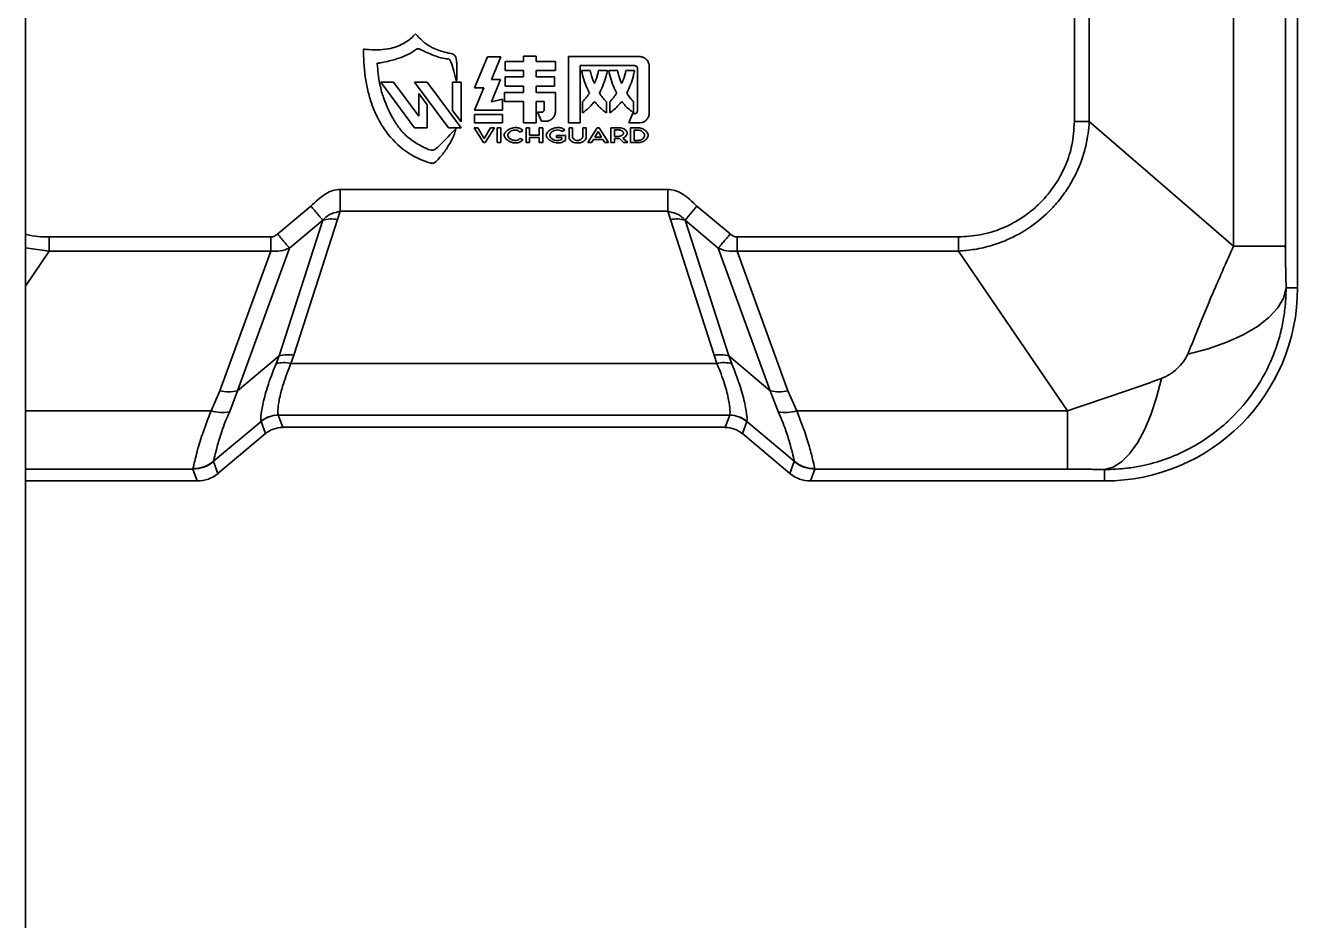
# Model space of a CAD drawing. Header units: millimetres. Extents: x 0 to 420, y 0 to 297.
# Drawn here: x 86.097 to 87.283, y 150.646 to 151.481 of the extents above; entities that cross this region are included whole.
import ezdxf

# ---------------------------------------------------------------- set-up
doc = ezdxf.new("R2010")
doc.units = ezdxf.units.MM

msp = doc.modelspace()

# ---------------------------------------------------------------- linework, layer by layer
at = {"color": 7, "linetype": 'Continuous', "lineweight": 35}
for p, q in [((86.097, 143.5922), (86.097, 160.4022)), ((87.0751, 151.391), (87.0751, 151.5936)), ((87.089, 151.391), (87.089, 151.5936)), ((87.2235, 151.2749), (87.2235, 151.5232)), ((87.2718, 151.5023), (87.2718, 151.2749)), ((87.2832, 151.2361), (87.2832, 151.5065)), ((86.5158, 151.4224), (86.5278, 151.4515)), ((86.5278, 151.4515), (86.5404, 151.4515)), ((86.5404, 151.4515), (86.5316, 151.4302)), ((86.5614, 151.452), (86.5733, 151.452)), ((86.5614, 151.4471), (86.5614, 151.452)), ((86.5733, 151.452), (86.5733, 151.4471)), ((86.6033, 151.4517), (86.6693, 151.4517)), ((86.6033, 151.3899), (86.6033, 151.4517)), ((86.5444, 151.4387), (86.5444, 151.4471)), ((86.5444, 151.4471), (86.5614, 151.4471)), ((86.5614, 151.4387), (86.5444, 151.4387)), ((86.5614, 151.4326), (86.5614, 151.4387)), ((86.5733, 151.4471), (86.5913, 151.4471)), ((86.5733, 151.4387), (86.5733, 151.4326)), ((86.5913, 151.4387), (86.5733, 151.4387)), ((86.5913, 151.4471), (86.5913, 151.4387)), ((86.6144, 151.4432), (86.6144, 151.3899)), ((86.6649, 151.4432), (86.6144, 151.4432)), ((86.6156, 151.4385), (86.6237, 151.4385)), ((86.6314, 151.4385), (86.6396, 151.4385)), ((86.641, 151.4385), (86.6492, 151.4385)), ((86.6568, 151.4385), (86.665, 151.4385)), ((86.6676, 151.401), (86.6676, 151.4405)), ((86.6787, 151.4423), (86.6787, 151.3992)), ((86.4283, 151.4279), (86.4401, 151.4279)), ((86.4598, 151.3853), (86.4283, 151.4279)), ((86.4401, 151.4279), (86.4638, 151.396)), ((86.4598, 151.4279), (86.4717, 151.4279)), ((86.4914, 151.3853), (86.4598, 151.4279)), ((86.4717, 151.4279), (86.5032, 151.3853)), ((86.4953, 151.4279), (86.5032, 151.4279)), ((86.4953, 151.4013), (86.4953, 151.4279)), ((86.5032, 151.4279), (86.5032, 151.3907)), ((86.5401, 151.4302), (86.5316, 151.4094)), ((86.5316, 151.4302), (86.5401, 151.4302)), ((86.5445, 151.4326), (86.5614, 151.4326)), ((86.5445, 151.4239), (86.5445, 151.4326)), ((86.5733, 151.4326), (86.5905, 151.4326)), ((86.5905, 151.4326), (86.5905, 151.4239)), ((86.4638, 151.4173), (86.4717, 151.4066)), ((86.4638, 151.396), (86.4638, 151.4173)), ((86.5246, 151.4224), (86.5158, 151.4224)), ((86.5158, 151.4016), (86.5246, 151.4224)), ((86.5437, 151.4181), (86.5614, 151.4181)), ((86.5437, 151.4097), (86.5437, 151.4181)), ((86.5614, 151.4239), (86.5445, 151.4239)), ((86.5614, 151.4181), (86.5614, 151.4239)), ((86.5733, 151.4239), (86.5733, 151.4181)), ((86.5905, 151.4239), (86.5733, 151.4239)), ((86.5733, 151.4181), (86.5913, 151.4181)), ((86.5913, 151.4181), (86.5913, 151.4007)), ((86.4717, 151.4066), (86.4717, 151.3853)), ((86.5032, 151.3907), (86.4953, 151.4013)), ((86.5418, 151.4016), (86.5158, 151.4016)), ((86.5316, 151.4094), (86.5418, 151.4118)), ((86.5418, 151.4118), (86.5418, 151.4016)), ((86.5614, 151.4097), (86.5437, 151.4097)), ((86.5614, 151.3899), (86.5614, 151.4097)), ((86.5733, 151.4097), (86.5733, 151.3899)), ((86.5806, 151.4097), (86.5733, 151.4097)), ((86.5806, 151.4021), (86.5806, 151.4097)), ((86.6165, 151.3992), (86.6165, 151.4094)), ((86.6387, 151.4094), (86.6387, 151.3992)), ((86.6419, 151.3992), (86.6419, 151.4094)), ((86.6641, 151.4094), (86.6641, 151.3992)), ((86.5158, 151.3975), (86.5418, 151.3975)), ((86.5158, 151.3899), (86.5158, 151.3975)), ((86.5418, 151.3899), (86.5158, 151.3899)), ((86.5418, 151.3975), (86.5418, 151.3899)), ((86.5733, 151.3899), (86.5614, 151.3899)), ((86.5745, 151.3997), (86.578, 151.3997)), ((86.5782, 151.3913), (86.5745, 151.3997)), ((86.582, 151.3913), (86.5782, 151.3913)), ((86.6144, 151.3899), (86.6033, 151.3899)), ((86.6596, 151.3899), (86.6631, 151.3984)), ((86.6693, 151.3899), (86.6596, 151.3899)), ((86.6631, 151.3984), (86.6649, 151.3984)), ((87.0751, 151.391), (87.089, 151.391)), ((87.089, 151.391), (87.2235, 151.2749)), ((86.4717, 151.3853), (86.4598, 151.3853)), ((86.5032, 151.3853), (86.4914, 151.3853)), ((86.5155, 151.3853), (86.519, 151.3853)), ((86.5241, 151.3714), (86.5155, 151.3853)), ((86.519, 151.3853), (86.5249, 151.3754)), ((86.5249, 151.3754), (86.5307, 151.3853)), ((86.5343, 151.3853), (86.5257, 151.3714)), ((86.5307, 151.3853), (86.5343, 151.3853)), ((86.5369, 151.3853), (86.5402, 151.3853)), ((86.5369, 151.3714), (86.5369, 151.3853)), ((86.5402, 151.3853), (86.5402, 151.3714)), ((86.5609, 151.3828), (86.5584, 151.3812)), ((86.5639, 151.3853), (86.567, 151.3853)), ((86.5639, 151.3714), (86.5639, 151.3853)), ((86.567, 151.3853), (86.567, 151.3784)), ((86.567, 151.3784), (86.5762, 151.3784)), ((86.5762, 151.3853), (86.5794, 151.3853)), ((86.5762, 151.3784), (86.5762, 151.3853)), ((86.5794, 151.3853), (86.5794, 151.3714)), ((86.5921, 151.3782), (86.6005, 151.3782)), ((86.5921, 151.3762), (86.5921, 151.3782)), ((86.5999, 151.3834), (86.5978, 151.3818)), ((86.6005, 151.3782), (86.6005, 151.3733)), ((86.6039, 151.3853), (86.6071, 151.3853)), ((86.6039, 151.377), (86.6039, 151.3853)), ((86.6071, 151.3853), (86.6071, 151.3775)), ((86.6169, 151.3853), (86.62, 151.3853)), ((86.6169, 151.3775), (86.6169, 151.3853)), ((86.62, 151.3853), (86.62, 151.377)), ((86.6215, 151.3714), (86.6302, 151.3853)), ((86.6279, 151.3764), (86.6311, 151.3819)), ((86.6302, 151.3853), (86.6319, 151.3853)), ((86.6311, 151.3819), (86.6343, 151.3764)), ((86.6319, 151.3853), (86.6406, 151.3714)), ((86.643, 151.3853), (86.651, 151.3853)), ((86.643, 151.3714), (86.643, 151.3853)), ((86.6463, 151.3772), (86.6463, 151.3832)), ((86.6463, 151.3832), (86.6505, 151.3832)), ((86.65, 151.3772), (86.6463, 151.3772)), ((86.6613, 151.3853), (86.6684, 151.3853)), ((86.6613, 151.3714), (86.6613, 151.3853)), ((86.6645, 151.3735), (86.6645, 151.3831)), ((86.6645, 151.3831), (86.6684, 151.3831)), ((86.5257, 151.3714), (86.5241, 151.3714)), ((86.5402, 151.3714), (86.5369, 151.3714)), ((86.5584, 151.3754), (86.5609, 151.3739)), ((86.567, 151.3714), (86.5639, 151.3714)), ((86.567, 151.3763), (86.567, 151.3714)), ((86.5762, 151.3763), (86.567, 151.3763)), ((86.5762, 151.3714), (86.5762, 151.3763)), ((86.5794, 151.3714), (86.5762, 151.3714)), ((86.5973, 151.3762), (86.5921, 151.3762)), ((86.5973, 151.3744), (86.5973, 151.3762)), ((86.6249, 151.3714), (86.6215, 151.3714)), ((86.6267, 151.3744), (86.6249, 151.3714)), ((86.6354, 151.3744), (86.6267, 151.3744)), ((86.6343, 151.3764), (86.6279, 151.3764)), ((86.6373, 151.3714), (86.6354, 151.3744)), ((86.6406, 151.3714), (86.6373, 151.3714)), ((86.6463, 151.3714), (86.643, 151.3714)), ((86.6463, 151.3752), (86.6463, 151.3714)), ((86.6501, 151.3752), (86.6463, 151.3752)), ((86.6548, 151.3714), (86.651, 151.3752)), ((86.6542, 151.3757), (86.6587, 151.3714)), ((86.6587, 151.3714), (86.6548, 151.3714)), ((86.669, 151.3714), (86.6613, 151.3714)), ((86.6687, 151.3735), (86.6645, 151.3735)), ((86.3904, 151.3278), (86.3904, 151.3074)), ((86.3904, 151.3278), (86.696, 151.3278)), ((86.696, 151.3278), (86.696, 151.3074)), ((86.3323, 151.2863), (86.3632, 151.3123)), ((86.3904, 151.3074), (86.388, 151.2997)), ((86.3904, 151.3074), (86.696, 151.3074)), ((86.6984, 151.2997), (86.696, 151.3074)), ((86.7232, 151.3123), (86.7122, 151.2992)), ((86.7232, 151.3123), (86.7541, 151.2863)), ((86.3335, 151.1727), (86.3742, 151.2992)), ((86.3433, 151.2732), (86.3742, 151.2992)), ((86.388, 151.2997), (86.3473, 151.1732)), ((86.7391, 151.1732), (86.6984, 151.2997)), ((86.7122, 151.2992), (86.7431, 151.2732)), ((86.7529, 151.1727), (86.7122, 151.2992)), ((86.1193, 151.2836), (86.1193, 151.2704)), ((86.1193, 151.2836), (86.3258, 151.2836)), ((86.3258, 151.2704), (86.3258, 151.2836)), ((86.7606, 151.2836), (86.9671, 151.2836)), ((86.9671, 151.2836), (86.9671, 151.2704)), ((86.097, 151.2734), (86.1193, 151.2704)), ((86.1193, 151.2704), (86.097, 151.2377)), ((86.1193, 151.2704), (86.3258, 151.2704)), ((86.2784, 151.1401), (86.3258, 151.2704)), ((86.3433, 151.2732), (86.2948, 151.1402)), ((86.7431, 151.2732), (86.7915, 151.1402)), ((86.7606, 151.2704), (86.9671, 151.2704)), ((86.7606, 151.2704), (86.808, 151.1401)), ((86.9671, 151.2704), (87.0686, 151.1215)), ((87.2235, 151.2749), (87.2718, 151.2749)), ((87.2725, 151.2361), (87.2832, 151.2361)), ((86.2948, 151.1402), (86.3335, 151.1727)), ((86.3307, 151.1654), (86.3335, 151.1727)), ((86.3473, 151.1732), (86.3446, 151.1657)), ((86.3446, 151.1657), (86.7418, 151.1657)), ((86.7418, 151.1657), (86.7391, 151.1732)), ((86.7915, 151.1402), (86.7529, 151.1727)), ((86.7529, 151.1727), (86.7557, 151.1654)), ((86.2702, 151.1215), (86.2784, 151.1401)), ((86.2948, 151.1402), (86.2875, 151.1207)), ((86.7915, 151.1402), (86.7989, 151.1207)), ((86.808, 151.1401), (86.8162, 151.1215)), ((86.097, 151.1215), (86.2702, 151.1215)), ((86.3327, 151.1175), (86.7537, 151.1175)), ((86.3327, 151.1175), (86.3327, 151.1174)), ((86.3369, 151.1061), (86.3327, 151.1174)), ((86.7495, 151.1061), (86.7537, 151.1174)), ((86.7537, 151.1175), (86.7537, 151.1174)), ((86.8162, 151.1215), (87.0686, 151.1215)), ((87.0686, 151.1215), (87.0686, 151.0672)), ((86.2725, 151.0745), (86.3167, 151.1116)), ((86.3167, 151.1116), (86.3166, 151.1117)), ((86.3208, 151.1002), (86.3167, 151.1116)), ((86.3369, 151.1061), (86.7495, 151.1061)), ((86.7656, 151.1002), (86.7697, 151.1116)), ((86.7697, 151.1117), (86.7697, 151.1116)), ((86.7697, 151.1116), (86.8139, 151.0745)), ((86.2765, 151.0631), (86.3208, 151.1002)), ((86.7656, 151.1002), (86.8098, 151.0631)), ((86.2725, 151.0742), (86.2725, 151.0745)), ((86.2765, 151.0631), (86.2725, 151.0742)), ((86.8139, 151.0742), (86.8098, 151.0631)), ((86.8139, 151.0745), (86.8139, 151.0742)), ((86.2532, 151.0672), (86.097, 151.0672)), ((86.2532, 151.0672), (86.2532, 151.0676)), ((86.2532, 151.0672), (86.2573, 151.0561)), ((86.8332, 151.0672), (86.8291, 151.0561)), ((86.8331, 151.0676), (86.8332, 151.0672)), ((87.0686, 151.0672), (86.8332, 151.0672)), ((87.1032, 151.0667), (87.1032, 151.0561)), ((86.097, 151.0561), (86.2573, 151.0561)), ((86.8291, 151.0561), (87.1032, 151.0561))]:
    msp.add_line(p, q, dxfattribs=at)
at = {"color": 7, "linetype": 'Continuous', "lineweight": 35, "flags": 128}
for points in [[(87.1809, 151.1744), (87.1998, 151.1794), (87.2171, 151.1854), (87.2325, 151.1923), (87.2457, 151.2001), (87.2565, 151.2085), (87.2647, 151.2174), (87.27, 151.2266), (87.2725, 151.2361)], [(87.1563, 151.1516), (87.1518, 151.134), (87.1465, 151.1179), (87.1404, 151.1037), (87.1338, 151.0915), (87.1266, 151.0815), (87.119, 151.074), (87.1112, 151.069), (87.1032, 151.0667)]]:
    msp.add_lwpolyline(points, dxfattribs=at)
at = {"color": 7, "linetype": 'Continuous', "lineweight": 35}
for centre, radius, start, end in [((86.3823, 151.2701), 0.0302, 79.2033, 105.5504), ((86.7041, 151.2701), 0.0302, 74.4498, 100.7965), ((87.1032, 151.2361), 0.18, 270, 0), ((86.3382, 151.1372), 0.0292, 77.3355, 105.0062), ((86.3416, 151.1436), 0.0302, 79.2034, 105.5503), ((86.7448, 151.1436), 0.0302, 74.4497, 100.7966), ((86.7482, 151.1372), 0.0292, 74.9938, 102.6645), ((86.2863, 151.1755), 0.0363, 257.3368, 283.5701), ((86.8001, 151.1755), 0.0363, 256.4299, 282.6632), ((86.2803, 151.1529), 0.033, 252.1572, 282.5019), ((86.3327, 151.0925), 0.025, 90.0933, 129.9643), ((86.3328, 151.0924), 0.025, 90.0586, 129.9414), ((86.7537, 151.0925), 0.025, 50.0357, 89.9067), ((86.7536, 151.0924), 0.025, 50.0586, 89.9414), ((86.8061, 151.1529), 0.033, 257.4981, 287.8428), ((86.2533, 151.0976), 0.03, 269.859, 309.7499), ((86.2532, 151.0972), 0.03, 270.0586, 309.9414), ((86.8331, 151.0976), 0.03, 230.2501, 270.141), ((86.8332, 151.0972), 0.03, 230.0586, 269.9414)]:
    msp.add_arc(centre, radius, start, end, dxfattribs=at)
for centre, major_axis, start_param, end_param in [((86.3369, 151.081), (-0.0086, 0.0235), 5.934618, 6.631752), ((86.7495, 151.081), (-0.0086, -0.0235), 2.793026, 3.49016), ((86.2573, 151.0861), (-0.0103, 0.0282), 2.793026, 3.49016), ((86.8291, 151.0861), (-0.0103, -0.0282), 5.934618, 6.631752)]:
    msp.add_ellipse(centre, major_axis=major_axis, ratio=0.998448, start_param=start_param, end_param=end_param, dxfattribs=at)
for points, knots in [([(86.4124, 151.4586), (86.414, 151.4584), (86.4224, 151.4577), (86.4333, 151.4579), (86.4465, 151.4618), (86.4547, 151.4665), (86.4594, 151.4714), (86.4608, 151.4729)], [0, 0, 0, 0, 0.095059, 0.477947, 0.614031, 0.878763, 1, 1, 1, 1]), ([(86.4608, 151.4729), (86.4619, 151.4717), (86.4667, 151.4661), (86.4767, 151.4588), (86.4868, 151.4561), (86.4913, 151.4549)], [0, 0, 0, 0, 0.1389856, 0.6119172, 1, 1, 1, 1]), ([(86.4122, 151.4561), (86.4122, 151.4563), (86.4122, 151.4567), (86.4123, 151.4575), (86.4123, 151.4582), (86.4124, 151.4586)], [0, 0, 0, 0, 0.252501, 0.504816, 1, 1, 1, 1]), ([(86.4741, 151.3525), (86.4725, 151.3531), (86.4646, 151.3557), (86.4494, 151.3636), (86.4353, 151.3779), (86.4262, 151.3926), (86.4208, 151.4044), (86.4169, 151.4168), (86.4131, 151.434), (86.4126, 151.4472), (86.4122, 151.4561)], [0, 0, 0, 0, 0.0386496, 0.194338, 0.3927059, 0.4931491, 0.5935436, 0.6938955, 0.7942112, 1, 1, 1, 1]), ([(86.4618, 151.4586), (86.4604, 151.4576), (86.4566, 151.4549), (86.4495, 151.4515), (86.4396, 151.4482), (86.4324, 151.4467), (86.4281, 151.4458)], [0, 0, 0, 0, 0.137822, 0.39048, 0.642641, 1, 1, 1, 1]), ([(86.4649, 151.4585), (86.4644, 151.4586), (86.4637, 151.4589), (86.4627, 151.4589), (86.4622, 151.4588), (86.4619, 151.4587), (86.4618, 151.4586)], [0, 0, 0, 0, 0.465921, 0.719479, 0.884635, 1, 1, 1, 1]), ([(86.4916, 151.4494), (86.4899, 151.4495), (86.4852, 151.4501), (86.4762, 151.4531), (86.4692, 151.4564), (86.4649, 151.4585)], [0, 0, 0, 0, 0.177002, 0.501951, 1, 1, 1, 1]), ([(86.4913, 151.4549), (86.493, 151.4547), (86.495, 151.4544), (86.4972, 151.4531), (86.4981, 151.4518), (86.4992, 151.4472), (86.4995, 151.4392), (86.4993, 151.432), (86.4991, 151.4283)], [0, 0, 0, 0, 0.160025, 0.196998, 0.234195, 0.311686, 0.649476, 1, 1, 1, 1]), ([(86.4938, 151.4468), (86.4936, 151.4472), (86.4933, 151.448), (86.4926, 151.4488), (86.492, 151.4493), (86.4917, 151.4493), (86.4916, 151.4494)], [0, 0, 0, 0, 0.4140445, 0.7491204, 0.8856781, 1, 1, 1, 1]), ([(86.6693, 151.4517), (86.6704, 151.4516), (86.6725, 151.4514), (86.6754, 151.4497), (86.6775, 151.4473), (86.6786, 151.4446), (86.6787, 151.4429), (86.6787, 151.4423)], [0, 0, 0, 0, 0.220827, 0.440436, 0.651052, 0.864309, 1, 1, 1, 1]), ([(86.4281, 151.4458), (86.4277, 151.4458), (86.427, 151.4456), (86.426, 151.4455), (86.4253, 151.4454), (86.425, 151.4454)], [0, 0, 0, 0, 0.400257, 0.699592, 1, 1, 1, 1]), ([(86.425, 151.4454), (86.4252, 151.4438), (86.4256, 151.4388), (86.4264, 151.4315), (86.4279, 151.4238), (86.429, 151.4194), (86.4296, 151.4172)], [0, 0, 0, 0, 0.174669, 0.524102, 0.761562, 1, 1, 1, 1]), ([(86.4991, 151.4283), (86.4987, 151.4299), (86.4978, 151.4332), (86.4961, 151.4393), (86.4947, 151.4438), (86.4938, 151.4468)], [0, 0, 0, 0, 0.261065, 0.522123, 1, 1, 1, 1]), ([(86.6229, 151.4176), (86.6222, 151.4191), (86.6202, 151.4231), (86.6175, 151.4301), (86.6162, 151.4357), (86.6156, 151.4385)], [0, 0, 0, 0, 0.225098, 0.610129, 1, 1, 1, 1]), ([(86.6237, 151.4385), (86.6241, 151.4368), (86.6247, 151.434), (86.6262, 151.43), (86.6271, 151.4277), (86.6276, 151.4265)], [0, 0, 0, 0, 0.397021, 0.698347, 1, 1, 1, 1]), ([(86.6276, 151.4265), (86.6282, 151.428), (86.6293, 151.4308), (86.6306, 151.4347), (86.6311, 151.4372), (86.6314, 151.4385)], [0, 0, 0, 0, 0.396668, 0.697235, 1, 1, 1, 1]), ([(86.6396, 151.4385), (86.6393, 151.4368), (86.6383, 151.4324), (86.636, 151.4254), (86.6335, 151.4202), (86.6323, 151.4176)], [0, 0, 0, 0, 0.225279, 0.610555, 1, 1, 1, 1]), ([(86.6483, 151.4176), (86.6475, 151.4191), (86.6456, 151.4231), (86.6429, 151.4301), (86.6416, 151.4357), (86.641, 151.4385)], [0, 0, 0, 0, 0.225097, 0.610128, 1, 1, 1, 1]), ([(86.6492, 151.4385), (86.6496, 151.4368), (86.6502, 151.434), (86.6516, 151.43), (86.6525, 151.4277), (86.653, 151.4265)], [0, 0, 0, 0, 0.397481, 0.698479, 1, 1, 1, 1]), ([(86.653, 151.4265), (86.6536, 151.428), (86.6548, 151.4307), (86.6561, 151.4347), (86.6566, 151.4372), (86.6568, 151.4385)], [0, 0, 0, 0, 0.395845, 0.696793, 1, 1, 1, 1]), ([(86.665, 151.4385), (86.6646, 151.4368), (86.6637, 151.4324), (86.6614, 151.4254), (86.6589, 151.4202), (86.6577, 151.4176)], [0, 0, 0, 0, 0.22528, 0.610558, 1, 1, 1, 1]), ([(86.6676, 151.4405), (86.6676, 151.4408), (86.6676, 151.4415), (86.6671, 151.4423), (86.6664, 151.4428), (86.6656, 151.4431), (86.6651, 151.4432), (86.6649, 151.4432)], [0, 0, 0, 0, 0.215909, 0.431679, 0.642748, 0.836136, 1, 1, 1, 1]), ([(86.4296, 151.4172), (86.4302, 151.4156), (86.4329, 151.4077), (86.4376, 151.397), (86.4448, 151.3857), (86.4538, 151.3752), (86.4641, 151.3691), (86.4725, 151.3652), (86.4751, 151.3643), (86.4772, 151.3644), (86.4802, 151.3658), (86.4872, 151.3728), (86.4935, 151.3793), (86.4984, 151.3844)], [0, 0, 0, 0, 0.0481692, 0.2413794, 0.3378802, 0.4339156, 0.6397005, 0.6757973, 0.7018074, 0.7183687, 0.7348884, 0.7963552, 1, 1, 1, 1]), ([(86.6165, 151.4094), (86.6176, 151.4106), (86.6193, 151.4125), (86.6214, 151.4153), (86.6224, 151.4168), (86.6229, 151.4176)], [0, 0, 0, 0, 0.482099, 0.740834, 1, 1, 1, 1]), ([(86.6323, 151.4176), (86.6332, 151.4162), (86.6347, 151.414), (86.6369, 151.4114), (86.6381, 151.4101), (86.6387, 151.4094)], [0, 0, 0, 0, 0.48414, 0.741719, 1, 1, 1, 1]), ([(86.6419, 151.4094), (86.643, 151.4107), (86.6448, 151.4125), (86.6468, 151.4153), (86.6478, 151.4168), (86.6483, 151.4176)], [0, 0, 0, 0, 0.484106, 0.741689, 1, 1, 1, 1]), ([(86.6577, 151.4176), (86.6586, 151.4162), (86.6601, 151.4141), (86.6623, 151.4114), (86.6635, 151.4101), (86.6641, 151.4094)], [0, 0, 0, 0, 0.481223, 0.740091, 1, 1, 1, 1]), ([(86.578, 151.3997), (86.5783, 151.3998), (86.5789, 151.3998), (86.5797, 151.4002), (86.5803, 151.4008), (86.5806, 151.4014), (86.5806, 151.4019), (86.5806, 151.4021)], [0, 0, 0, 0, 0.2727578, 0.4578419, 0.6443533, 0.8508999, 1, 1, 1, 1]), ([(86.5913, 151.4007), (86.5912, 151.3996), (86.591, 151.3975), (86.5894, 151.3947), (86.587, 151.3926), (86.5844, 151.3915), (86.5827, 151.3914), (86.582, 151.3913)], [0, 0, 0, 0, 0.218278, 0.435149, 0.644163, 0.864466, 1, 1, 1, 1]), ([(86.6276, 151.4099), (86.6266, 151.4086), (86.6245, 151.4059), (86.6208, 151.4023), (86.6179, 151.4002), (86.6165, 151.3992)], [0, 0, 0, 0, 0.3221678, 0.6583639, 1, 1, 1, 1]), ([(86.6387, 151.3992), (86.6373, 151.4002), (86.6346, 151.4022), (86.6309, 151.4058), (86.6287, 151.4085), (86.6276, 151.4099)], [0, 0, 0, 0, 0.323845, 0.659773, 1, 1, 1, 1]), ([(86.653, 151.4099), (86.652, 151.4086), (86.6498, 151.4059), (86.6462, 151.4023), (86.6433, 151.4002), (86.6419, 151.3992)], [0, 0, 0, 0, 0.323586, 0.659323, 1, 1, 1, 1]), ([(86.6641, 151.3992), (86.6628, 151.4002), (86.66, 151.4022), (86.6563, 151.4058), (86.6541, 151.4085), (86.653, 151.4099)], [0, 0, 0, 0, 0.3225082, 0.6590596, 1, 1, 1, 1]), ([(86.6649, 151.3984), (86.6652, 151.3984), (86.6659, 151.3985), (86.6668, 151.3989), (86.6673, 151.3997), (86.6676, 151.4004), (86.6676, 151.4008), (86.6676, 151.401)], [0, 0, 0, 0, 0.23459, 0.4696301, 0.6836997, 0.8787885, 1, 1, 1, 1]), ([(86.6787, 151.3992), (86.6786, 151.3981), (86.6784, 151.396), (86.6767, 151.3932), (86.6744, 151.3911), (86.6717, 151.39), (86.67, 151.3899), (86.6693, 151.3899)], [0, 0, 0, 0, 0.217033, 0.432668, 0.640579, 0.859649, 1, 1, 1, 1]), ([(86.9671, 151.2836), (86.9738, 151.284), (86.9877, 151.2847), (87.0085, 151.2912), (87.025, 151.3001), (87.0371, 151.3094), (87.0479, 151.3196), (87.0585, 151.3332), (87.0676, 151.3508), (87.0738, 151.37), (87.0746, 151.3837), (87.0751, 151.391)], [0, 0, 0, 0, 0.120461, 0.246403, 0.382818, 0.450919, 0.519058, 0.644752, 0.756806, 0.869265, 1, 1, 1, 1]), ([(86.9671, 151.2704), (86.9721, 151.2708), (86.9825, 151.2716), (86.9977, 151.2752), (87.0154, 151.2816), (87.0347, 151.2923), (87.0516, 151.3067), (87.0637, 151.3209), (87.0719, 151.3333), (87.08, 151.3492), (87.0867, 151.3684), (87.0883, 151.3837), (87.089, 151.391)], [0, 0, 0, 0, 0.080728, 0.166845, 0.247263, 0.380655, 0.517772, 0.598864, 0.677745, 0.754478, 0.883127, 1, 1, 1, 1]), ([(86.4984, 151.3844), (86.498, 151.3828), (86.4967, 151.3779), (86.4927, 151.3704), (86.4871, 151.3616), (86.4824, 151.3565), (86.48, 151.3539)], [0, 0, 0, 0, 0.1388678, 0.4177217, 0.7063331, 1, 1, 1, 1]), ([(86.5609, 151.3739), (86.5599, 151.3731), (86.558, 151.3717), (86.5544, 151.371), (86.5505, 151.3715), (86.5473, 151.373), (86.5449, 151.375), (86.5438, 151.3765), (86.5434, 151.378), (86.5435, 151.3793), (86.5443, 151.3809), (86.5463, 151.383), (86.5497, 151.3848), (86.5538, 151.3857), (86.5575, 151.385), (86.5597, 151.3838), (86.5607, 151.3829), (86.5609, 151.3828)], [0, 0, 0, 0, 0.08519, 0.168963, 0.246186, 0.360946, 0.418211, 0.462463, 0.491745, 0.521214, 0.557381, 0.617071, 0.720017, 0.827682, 0.905205, 0.982624, 1, 1, 1, 1]), ([(86.5584, 151.3812), (86.5578, 151.3817), (86.5566, 151.3827), (86.5544, 151.3833), (86.5519, 151.3831), (86.5496, 151.3822), (86.5479, 151.3808), (86.5471, 151.3797), (86.5468, 151.3786), (86.5468, 151.3776), (86.5474, 151.3765), (86.5487, 151.3751), (86.551, 151.3738), (86.5537, 151.3733), (86.5561, 151.3737), (86.5575, 151.3746), (86.5582, 151.3752), (86.5584, 151.3754)], [0, 0, 0, 0, 0.079836, 0.158698, 0.232948, 0.337554, 0.41275, 0.456024, 0.489191, 0.522624, 0.56103, 0.622793, 0.723203, 0.826712, 0.901133, 0.975506, 1, 1, 1, 1]), ([(86.6005, 151.3733), (86.599, 151.3725), (86.5963, 151.3711), (86.5915, 151.3711), (86.5876, 151.3725), (86.5848, 151.3744), (86.5833, 151.3761), (86.5827, 151.3774), (86.5826, 151.3786), (86.583, 151.3799), (86.5841, 151.3816), (86.5868, 151.3837), (86.5905, 151.3853), (86.5947, 151.3856), (86.5978, 151.3848), (86.5993, 151.3838), (86.5999, 151.3834)], [0, 0, 0, 0, 0.120432, 0.213162, 0.331684, 0.413005, 0.455865, 0.488872, 0.514902, 0.540892, 0.583063, 0.658706, 0.781016, 0.867724, 0.954736, 1, 1, 1, 1]), ([(86.5978, 151.3818), (86.5971, 151.3822), (86.5957, 151.383), (86.5932, 151.3834), (86.5906, 151.3829), (86.5885, 151.3819), (86.587, 151.3806), (86.5862, 151.3796), (86.5859, 151.3786), (86.586, 151.3776), (86.5865, 151.3765), (86.5879, 151.375), (86.5901, 151.3738), (86.5929, 151.3731), (86.5953, 151.3735), (86.5967, 151.3742), (86.5973, 151.3744)], [0, 0, 0, 0, 0.08987, 0.176538, 0.263027, 0.362446, 0.423179, 0.470099, 0.500982, 0.532068, 0.57022, 0.633522, 0.742023, 0.836258, 0.931198, 1, 1, 1, 1]), ([(86.62, 151.377), (86.62, 151.3765), (86.6199, 151.3755), (86.6191, 151.374), (86.6177, 151.3725), (86.6155, 151.3715), (86.6123, 151.3711), (86.6091, 151.3713), (86.6064, 151.3723), (86.6049, 151.3738), (86.604, 151.3755), (86.6039, 151.3765), (86.6039, 151.377)], [0, 0, 0, 0, 0.057396, 0.142461, 0.228893, 0.320305, 0.471061, 0.658867, 0.756094, 0.853964, 0.944424, 1, 1, 1, 1]), ([(86.6071, 151.3775), (86.6071, 151.3772), (86.6072, 151.3764), (86.6079, 151.3752), (86.6091, 151.3742), (86.6108, 151.3734), (86.6126, 151.3733), (86.6142, 151.3739), (86.6156, 151.3748), (86.6165, 151.3759), (86.6168, 151.3769), (86.6168, 151.3774), (86.6169, 151.3775)], [0, 0, 0, 0, 0.075155, 0.16832, 0.291124, 0.415852, 0.54785, 0.661465, 0.788026, 0.890381, 0.967538, 1, 1, 1, 1]), ([(86.6505, 151.3832), (86.6509, 151.3832), (86.6517, 151.3831), (86.6525, 151.3828), (86.6531, 151.3824), (86.6535, 151.3822), (86.6538, 151.3819), (86.6542, 151.3814), (86.6546, 151.3809), (86.6547, 151.3804), (86.6547, 151.3801), (86.6547, 151.3797), (86.6545, 151.3794), (86.6542, 151.379), (86.6539, 151.3787), (86.6535, 151.3784), (86.6532, 151.3782), (86.6528, 151.378), (86.6525, 151.3778), (86.6521, 151.3776), (86.6517, 151.3775), (86.6513, 151.3774), (86.6509, 151.3773), (86.6505, 151.3772), (86.6501, 151.3772), (86.65, 151.3772)], [0, 0, 0, 0, 0.104931, 0.188559, 0.230252, 0.271948, 0.313654, 0.355384, 0.425825, 0.468883, 0.490273, 0.510955, 0.563746, 0.591003, 0.644663, 0.671402, 0.698138, 0.751654, 0.778385, 0.805115, 0.858613, 0.885344, 0.912077, 0.955815, 1, 1, 1, 1]), ([(86.651, 151.3853), (86.6518, 151.3852), (86.6537, 151.385), (86.6558, 151.3839), (86.6573, 151.3825), (86.658, 151.3814), (86.6582, 151.3804), (86.658, 151.3792), (86.6572, 151.3778), (86.656, 151.3765), (86.6548, 151.3759), (86.6542, 151.3757)], [0, 0, 0, 0, 0.1479738, 0.3534631, 0.4502059, 0.5301426, 0.5919075, 0.6536295, 0.7509391, 0.887099, 1, 1, 1, 1]), ([(86.6684, 151.3853), (86.6692, 151.3852), (86.6714, 151.385), (86.6743, 151.3835), (86.6764, 151.3816), (86.6774, 151.3799), (86.6778, 151.3785), (86.6775, 151.377), (86.6766, 151.3752), (86.6745, 151.3732), (86.6718, 151.3717), (86.6697, 151.3714), (86.669, 151.3714)], [0, 0, 0, 0, 0.103068, 0.272975, 0.380129, 0.450745, 0.504132, 0.557726, 0.630958, 0.750137, 0.907593, 1, 1, 1, 1]), ([(86.6684, 151.3831), (86.669, 151.3831), (86.6704, 151.3829), (86.6723, 151.3818), (86.6737, 151.3805), (86.6743, 151.3793), (86.6745, 151.3783), (86.6743, 151.3772), (86.6736, 151.3759), (86.6722, 151.3747), (86.6704, 151.3737), (86.6692, 151.3736), (86.6687, 151.3735)], [0, 0, 0, 0, 0.107522, 0.269023, 0.38047, 0.452163, 0.50862, 0.565188, 0.646662, 0.775363, 0.910485, 1, 1, 1, 1]), ([(86.651, 151.3752), (86.6509, 151.3752), (86.6508, 151.3752), (86.6505, 151.3752), (86.6503, 151.3752), (86.6501, 151.3752)], [0, 0, 0, 0, 0.253407, 0.506797, 1, 1, 1, 1]), ([(86.48, 151.3539), (86.4795, 151.3534), (86.4786, 151.3526), (86.477, 151.3521), (86.4755, 151.3521), (86.4746, 151.3524), (86.4741, 151.3525)], [0, 0, 0, 0, 0.319453, 0.543111, 0.766311, 1, 1, 1, 1]), ([(86.3632, 151.3123), (86.3676, 151.3164), (86.3737, 151.3223), (86.3834, 151.3271), (86.3882, 151.3276), (86.3904, 151.3278)], [0, 0, 0, 0, 0.5586189, 0.7893395, 1, 1, 1, 1]), ([(86.696, 151.3278), (86.6982, 151.3276), (86.7029, 151.3271), (86.7127, 151.3224), (86.7188, 151.3165), (86.7232, 151.3123)], [0, 0, 0, 0, 0.209288, 0.438923, 1, 1, 1, 1]), ([(86.3632, 151.3123), (86.3643, 151.311), (86.3665, 151.3084), (86.3696, 151.3047), (86.3723, 151.3014), (86.3736, 151.2999), (86.3742, 151.2992)], [0, 0, 0, 0, 0.245848, 0.5, 0.754152, 1, 1, 1, 1]), ([(86.3742, 151.2992), (86.3755, 151.3004), (86.3779, 151.3028), (86.3834, 151.3059), (86.3877, 151.3068), (86.3904, 151.3074)], [0, 0, 0, 0, 0.294463, 0.547852, 1, 1, 1, 1]), ([(86.696, 151.3074), (86.6987, 151.3068), (86.703, 151.3059), (86.7085, 151.3028), (86.7109, 151.3004), (86.7122, 151.2992)], [0, 0, 0, 0, 0.452149, 0.705537, 1, 1, 1, 1]), ([(86.097, 151.2861), (86.0975, 151.286), (86.1046, 151.2837), (86.1122, 151.2836), (86.1193, 151.2836)], [0, 0, 0, 0, 0.060009, 1, 1, 1, 1]), ([(86.3323, 151.2863), (86.3313, 151.2855), (86.3298, 151.2845), (86.3275, 151.2837), (86.3263, 151.2836), (86.3258, 151.2836)], [0, 0, 0, 0, 0.521782, 0.769325, 1, 1, 1, 1]), ([(86.3323, 151.2863), (86.3333, 151.285), (86.3355, 151.2824), (86.3386, 151.2787), (86.3413, 151.2755), (86.3426, 151.2739), (86.3433, 151.2732)], [0, 0, 0, 0, 0.245849, 0.500001, 0.754152, 1, 1, 1, 1]), ([(86.7431, 151.2732), (86.7438, 151.2739), (86.745, 151.2755), (86.7478, 151.2787), (86.7508, 151.2824), (86.753, 151.285), (86.7541, 151.2863)], [0, 0, 0, 0, 0.245847, 0.499999, 0.754151, 1, 1, 1, 1]), ([(86.7606, 151.2836), (86.76, 151.2836), (86.7589, 151.2837), (86.7566, 151.2845), (86.7551, 151.2855), (86.7541, 151.2863)], [0, 0, 0, 0, 0.232062, 0.478453, 1, 1, 1, 1]), ([(86.7606, 151.2704), (86.7606, 151.2724), (86.7606, 151.2763), (86.7606, 151.2812), (86.7606, 151.2836)], [0, 0, 0, 0, 0.506963, 1, 1, 1, 1]), ([(86.3258, 151.2704), (86.3288, 151.2702), (86.335, 151.2699), (86.3405, 151.2721), (86.3433, 151.2732)], [0, 0, 0, 0, 0.487848, 1, 1, 1, 1]), ([(86.7431, 151.2732), (86.7457, 151.2721), (86.7511, 151.2699), (86.7573, 151.2702), (86.7606, 151.2704)], [0, 0, 0, 0, 0.466493, 1, 1, 1, 1]), ([(87.1809, 151.1744), (87.1835, 151.1808), (87.1885, 151.1932), (87.196, 151.2116), (87.2028, 151.228), (87.2095, 151.2434), (87.2163, 151.2589), (87.221, 151.2694), (87.2235, 151.2749)], [0, 0, 0, 0, 0.191169, 0.37068, 0.538766, 0.672129, 0.825955, 1, 1, 1, 1]), ([(87.2718, 151.2728), (87.2718, 151.2733), (87.2717, 151.274), (87.2717, 151.2747), (87.2716, 151.2749), (87.2716, 151.2749)], [0, 0, 0, 0, 0.56153, 0.792581, 1, 1, 1, 1]), ([(87.2718, 151.2749), (87.2718, 151.2745), (87.2718, 151.2709), (87.272, 151.2575), (87.2723, 151.2453), (87.2725, 151.2361)], [0, 0, 0, 0, 0.030601, 0.265216, 1, 1, 1, 1]), ([(87.2725, 151.2361), (87.2723, 151.2295), (87.2719, 151.2183), (87.2693, 151.202), (87.2656, 151.187), (87.2583, 151.1664), (87.2455, 151.1422), (87.2272, 151.1195), (87.2083, 151.1026), (87.1903, 151.0902), (87.1738, 151.0817), (87.1598, 151.0762), (87.1489, 151.0728), (87.1371, 151.07), (87.1219, 151.0673), (87.1102, 151.067), (87.1032, 151.0667)], [0, 0, 0, 0, 0.0739659, 0.1262093, 0.185583, 0.2486291, 0.3721472, 0.493376, 0.5749275, 0.6569554, 0.7394589, 0.7837418, 0.826761, 0.8685165, 0.9206239, 1, 1, 1, 1]), ([(86.3166, 151.1117), (86.3165, 151.1128), (86.3162, 151.1151), (86.3181, 151.1265), (86.322, 151.1429), (86.3277, 151.1578), (86.3307, 151.1654)], [0, 0, 0, 0, 0.247443, 0.48656, 0.74027, 1, 1, 1, 1]), ([(86.3446, 151.1657), (86.342, 151.1591), (86.3368, 151.1459), (86.3335, 151.1313), (86.332, 151.1208), (86.3325, 151.1187), (86.3327, 151.1175)], [0, 0, 0, 0, 0.249344, 0.499045, 0.737295, 1, 1, 1, 1]), ([(86.7537, 151.1175), (86.7539, 151.1187), (86.7543, 151.1208), (86.7529, 151.1313), (86.7496, 151.1459), (86.7444, 151.1591), (86.7418, 151.1657)], [0, 0, 0, 0, 0.262701, 0.501004, 0.750686, 1, 1, 1, 1]), ([(86.7557, 151.1654), (86.7585, 151.1582), (86.7641, 151.1438), (86.7682, 151.1271), (86.7702, 151.1153), (86.7699, 151.1129), (86.7697, 151.1117)], [0, 0, 0, 0, 0.247618, 0.49308, 0.751102, 1, 1, 1, 1]), ([(87.1563, 151.1516), (87.1588, 151.1527), (87.1641, 151.1551), (87.1711, 151.1607), (87.1771, 151.1671), (87.1797, 151.1721), (87.1809, 151.1744)], [0, 0, 0, 0, 0.2422942, 0.5093656, 0.7715671, 1, 1, 1, 1]), ([(87.0686, 151.1215), (87.0833, 151.1264), (87.1126, 151.1361), (87.1418, 151.1464), (87.1563, 151.1516)], [0, 0, 0, 0, 0.502691, 1, 1, 1, 1]), ([(86.2532, 151.0676), (86.2534, 151.0684), (86.2538, 151.0701), (86.2551, 151.0757), (86.2569, 151.0828), (86.2592, 151.0909), (86.2629, 151.1028), (86.2672, 151.114), (86.2702, 151.1215)], [0, 0, 0, 0, 0.1663954, 0.3268016, 0.4799251, 0.6101743, 0.735331, 1, 1, 1, 1]), ([(86.2875, 151.1207), (86.286, 151.1174), (86.2832, 151.1109), (86.28, 151.1022), (86.2775, 151.0945), (86.2752, 151.0862), (86.2732, 151.0781), (86.2727, 151.0758), (86.2725, 151.0745)], [0, 0, 0, 0, 0.128995, 0.260465, 0.386664, 0.51504, 0.752772, 1, 1, 1, 1]), ([(86.8139, 151.0745), (86.8136, 151.076), (86.813, 151.0787), (86.8104, 151.0895), (86.8063, 151.1033), (86.8014, 151.1149), (86.7989, 151.1207)], [0, 0, 0, 0, 0.27715, 0.53382, 0.766156, 1, 1, 1, 1]), ([(86.8162, 151.1215), (86.8189, 151.1147), (86.8241, 151.1012), (86.8289, 151.0851), (86.8321, 151.0725), (86.8328, 151.0693), (86.8331, 151.0676)], [0, 0, 0, 0, 0.238868, 0.471709, 0.726257, 1, 1, 1, 1]), ([(87.1032, 151.0667), (87.0984, 151.0668), (87.09, 151.067), (87.0783, 151.0672), (87.0715, 151.0672), (87.0686, 151.0672)], [0, 0, 0, 0, 0.426106, 0.75777, 1, 1, 1, 1])]:
    msp.add_open_spline(points, degree=3, knots=knots, dxfattribs=at)

doc.saveas('drawing.dxf')
